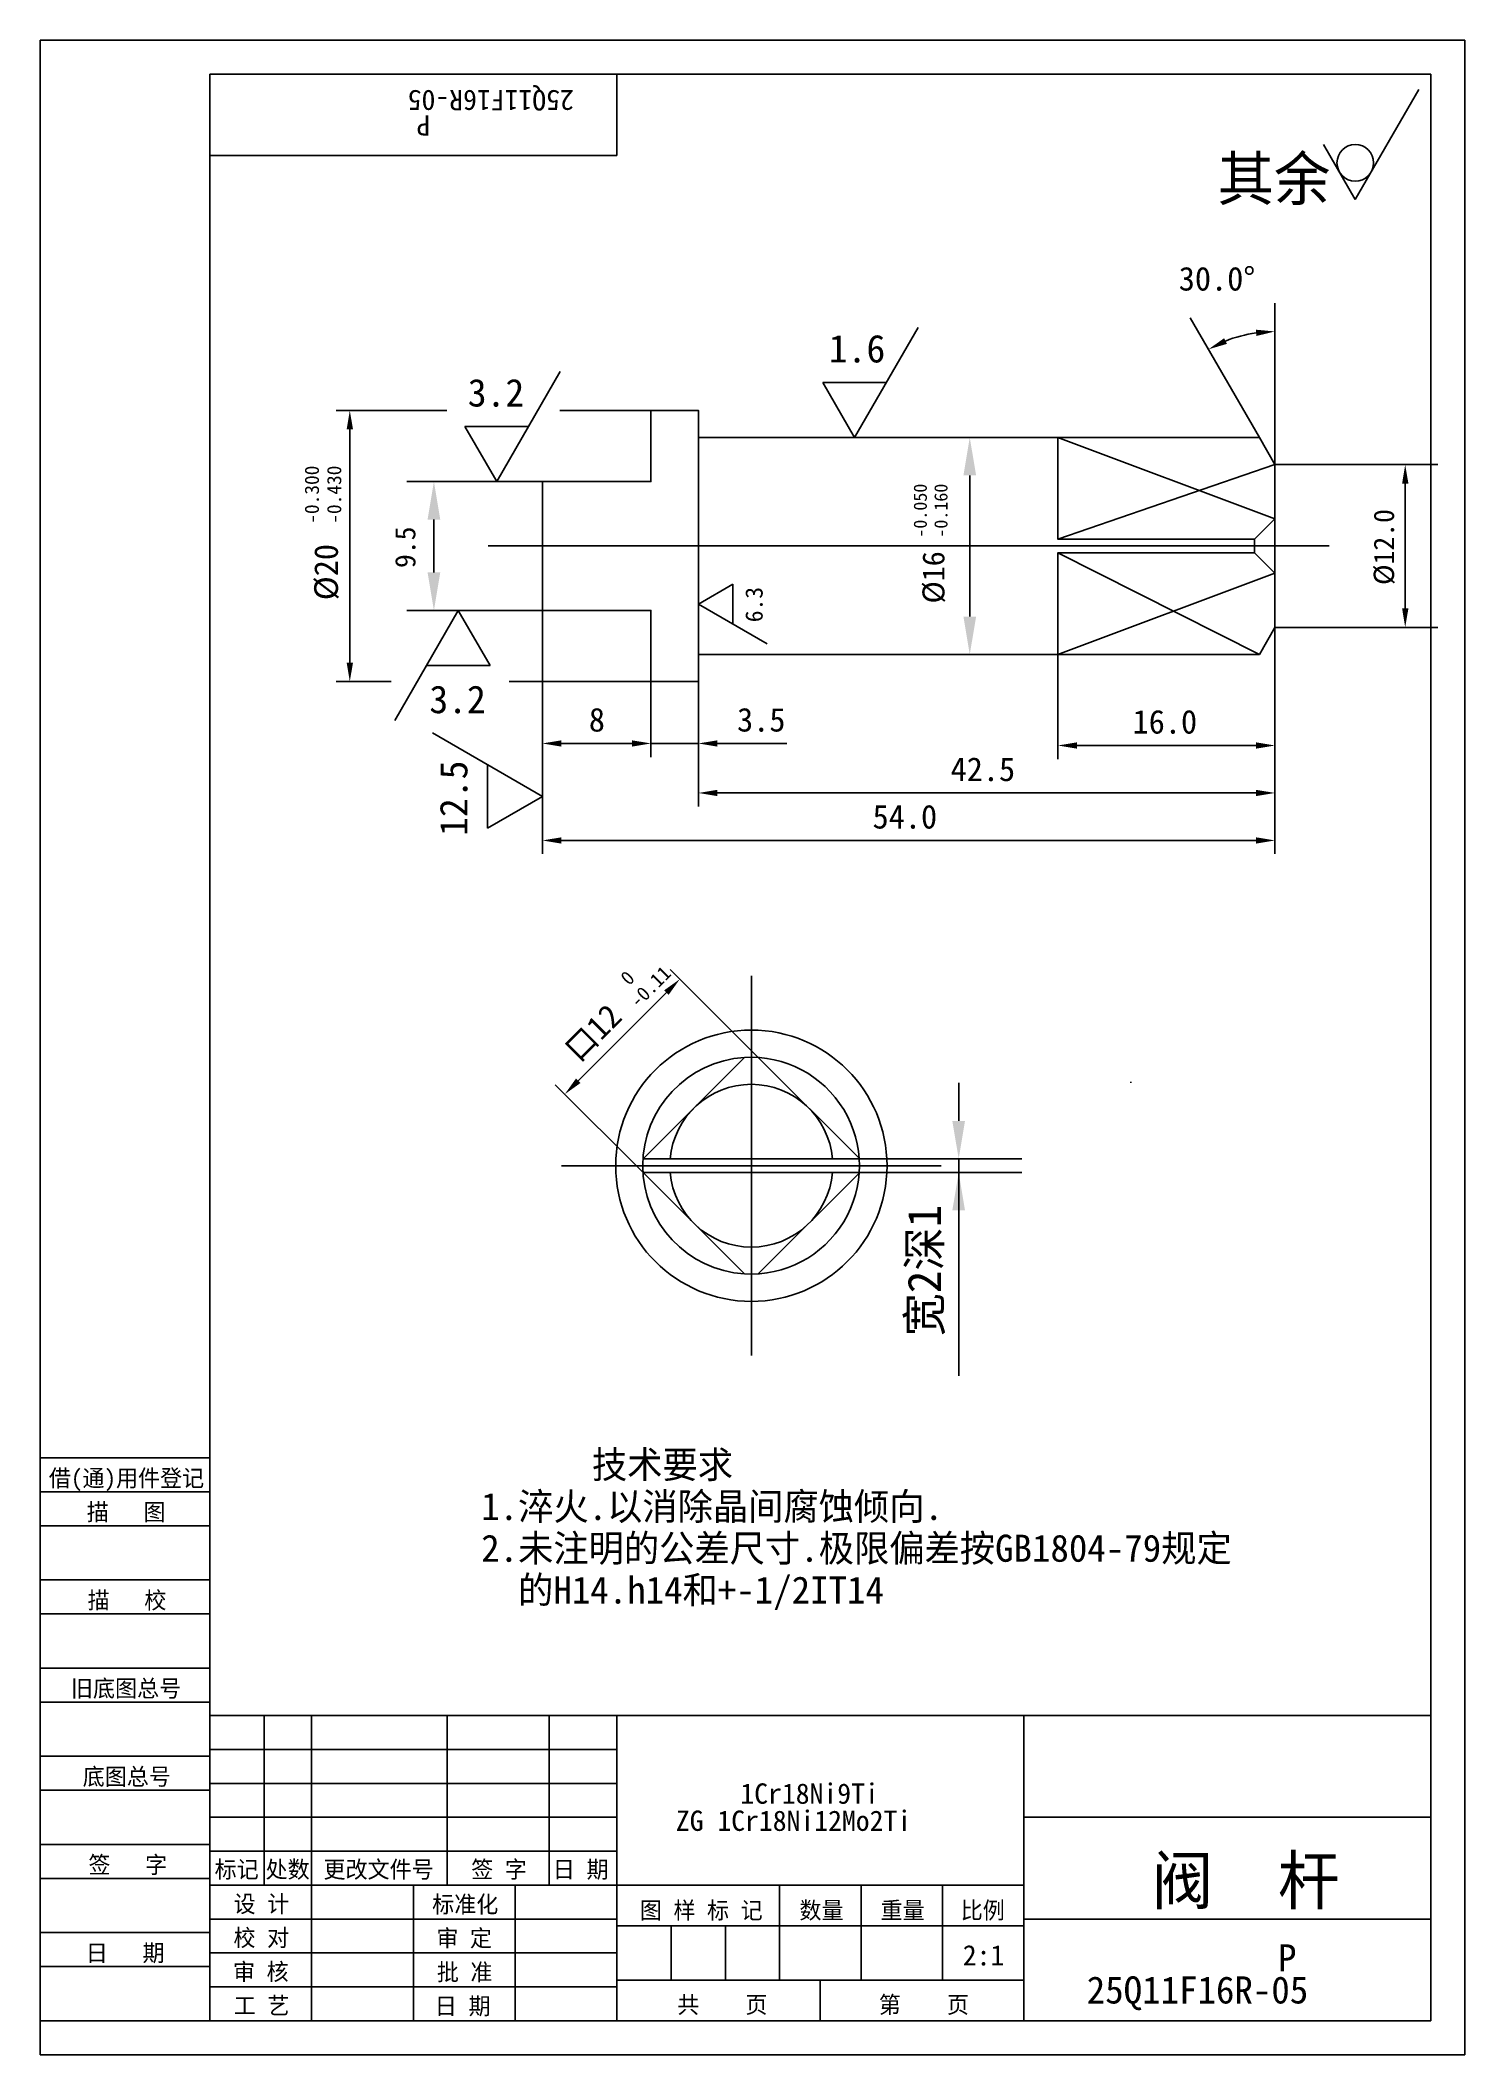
# Model space of a CAD drawing. Header units: metres. Extents: x 0 to 210, y 0 to 297.
import ezdxf

# ---------------------------------------------------------------- set-up
doc = ezdxf.new("R2010")
doc.units = ezdxf.units.M
for name, color, linetype in [('C', 6, 'Continuous'), ('D', 1, 'Continuous'), ('FL', 5, 'Continuous'), ('HA', 5, 'Continuous'), ('T', 7, 'Continuous'), ('TL', 4, 'Continuous')]:
    doc.layers.add(name, color=color, linetype=linetype)

# ---------------------------------------------------------------- blocks, each defined once
blk = doc.blocks.new('TUKUN4')
at = {"layer": 'FL'}
for p, q in [((0, 297), (0, 0)), ((210, 297), (0, 297)), ((210, 0), (210, 297)), ((0, 78), (25, 78)), ((0, 70), (25, 70)), ((0, 65), (25, 65)), ((0, 57), (25, 57)), ((0, 52), (25, 52)), ((33, 25), (33, 50)), ((40, 5), (40, 50)), ((60, 25), (60, 50)), ((75, 25), (75, 50)), ((25, 45), (85, 45)), ((0, 44), (25, 44)), ((0, 39), (25, 39)), ((25, 40), (85, 40)), ((25, 35), (85, 35)), ((0, 31), (25, 31)), ((25, 30), (85, 30)), ((0, 26), (25, 26)), ((70, 5), (70, 25)), ((0, 18), (25, 18)), ((25, 20), (85, 20)), ((25, 15), (85, 15)), ((0, 13), (25, 13)), ((25, 10), (85, 10)), ((0, 0), (210, 0))]:
    blk.add_line(p, q, dxfattribs=at)
at = {"layer": 'TL'}
for p, q in [((25, 5), (25, 292)), ((205, 292), (25, 292)), ((85, 292), (85, 280)), ((205, 5), (205, 292)), ((85, 280), (25, 280)), ((0, 88), (25, 88)), ((0, 83), (25, 83)), ((205, 50), (25, 50)), ((85, 5), (85, 50)), ((145, 5), (145, 50)), ((205, 35), (145, 35)), ((145, 25), (25, 25)), ((55, 5), (55, 25)), ((109, 11), (109, 25)), ((121, 11), (121, 25)), ((133, 11), (133, 25)), ((85, 19), (145, 19)), ((93, 11), (93, 19)), ((101, 11), (101, 19)), ((205, 20), (145, 20)), ((145, 11), (85, 11)), ((115, 5), (115, 11)), ((0, 5), (205, 5))]:
    blk.add_line(p, q, dxfattribs=at)
at = {"layer": 'T'}
for s, p in [('借(通)用件登记', (1.26, 83.76)), ('描   图', (6.86, 78.76)), ('描   校', (6.98, 65.76)), ('旧底图总号', (4.52, 52.76)), ('底图总号', (6.25, 39.76)), ('签   字', (7.1, 26.76)), ('标记', (25.71, 26.07)), ('处数', (33.22, 26.07)), ('更改文件号', (41.75, 26.07)), ('签 字', (63.53, 26.07)), ('日 期', (75.57, 26.07)), ('设 计', (28.5, 20.99)), ('标准化', (57.77, 20.93)), ('图 样 标 记', (88.4, 20.04)), ('数量', (111.92, 20.04)), ('重量', (123.88, 20.04)), ('比例', (135.7, 20.04)), ('校 对', (28.48, 15.99)), ('审 定', (58.39, 15.93)), ('日   期', (6.72, 13.76)), ('审 核', (28.41, 10.99)), ('批 准', (58.46, 10.93)), ('共    页', (93.91, 6.13)), ('第    页', (123.62, 6.13)), ('工 艺', (28.52, 5.99)), ('日 期', (58.18, 5.93))]:
    blk.add_text(s, height=2.5, dxfattribs=at).set_placement(p)

msp = doc.modelspace()

# ---------------------------------------------------------------- linework, layer by layer
at = {"layer": 'C'}
for points in [[(66.03, 222.44), (190.03, 222.44)], [(104.83, 159.07), (104.83, 103.07)], [(76.83, 131.07), (132.83, 131.07)]]:
    msp.add_lwpolyline(points, dxfattribs=at)
at = {"layer": 'D'}
for p, q in [((203.23, 289.74), (193.87, 273.52)), ((193.87, 273.52), (189.18, 281.63)), ((169.54, 256.08), (179.73, 238.44)), ((182.03, 258.23), (182.03, 234.44)), ((129.4, 254.66), (120.03, 238.44)), ((76.66, 248.16), (67.29, 231.94)), ((120.03, 238.44), (115.35, 246.55)), ((115.35, 246.55), (124.72, 246.55)), ((59.95, 242.44), (43.63, 242.44)), ((90.03, 242.44), (76.6, 242.44)), ((45.63, 205.24), (45.63, 239.64)), ((67.29, 231.94), (62.61, 240.05)), ((62.61, 240.05), (71.98, 240.05)), ((162.03, 238.44), (126.03, 238.44)), ((137.03, 238.44), (133.03, 238.44)), ((74.03, 231.94), (54.03, 231.94)), ((137.03, 212.04), (137.03, 232.84)), ((182.03, 234.44), (206.03, 234.44)), ((201.23, 234.44), (199.23, 234.44)), ((201.23, 213.24), (201.23, 231.64)), ((58.03, 218.54), (58.03, 226.34)), ((97.03, 213.87), (102.1, 216.79)), ((107.17, 208.01), (97.03, 213.87)), ((102.1, 216.79), (102.1, 210.94)), ((52.27, 196.71), (61.63, 212.94)), ((74.03, 212.94), (54.03, 212.94)), ((61.63, 212.94), (66.32, 204.83)), ((74.03, 212.94), (74.03, 177.03)), ((182.03, 210.44), (206.03, 210.44)), ((182.03, 210.44), (182.03, 191.03)), ((182.03, 210.44), (182.03, 184.03)), ((182.03, 210.44), (182.03, 177.03)), ((200.49, 210.44), (203.23, 210.44)), ((162.03, 206.44), (126.03, 206.44)), ((137.03, 206.44), (133.03, 206.44)), ((150.03, 206.44), (150.03, 191.03)), ((51.75, 202.44), (43.63, 202.44)), ((66.32, 204.83), (56.95, 204.83)), ((90.03, 202.44), (69.14, 202.44)), ((90.03, 202.44), (90.03, 191.33)), ((90.03, 202.44), (90.03, 191.33)), ((97.03, 202.44), (97.03, 184.03)), ((97.03, 202.44), (97.03, 191.33)), ((74.03, 196.57), (74.03, 191.33)), ((57.81, 194.9), (74.03, 185.53)), ((76.83, 193.33), (87.23, 193.33)), ((87.23, 193.33), (84.43, 193.33)), ((90.03, 193.33), (97.03, 193.33)), ((99.83, 193.33), (102.63, 193.33)), ((102.63, 193.33), (110.06, 193.33)), ((65.92, 180.85), (65.92, 190.22)), ((179.23, 193.03), (152.83, 193.03)), ((74.03, 185.53), (65.92, 180.85)), ((179.23, 186.03), (99.83, 186.03)), ((179.23, 179.03), (76.83, 179.03)), ((105.83, 147.04), (92.88, 160)), ((79.3, 143.59), (92.31, 156.6)), ((88.86, 130.07), (75.91, 143.02)), ((135.4, 137.67), (135.4, 143.27)), ((160.8, 143.27), (160.8, 143.45)), ((120.8, 132.07), (144.73, 132.07)), ((135.4, 130.07), (135.4, 132.07)), ((120.8, 130.07), (144.73, 130.07)), ((135.4, 100.07), (135.4, 130.07)), ((135.4, 124.47), (135.4, 118.87))]:
    msp.add_line(p, q, dxfattribs=at)
msp.add_circle((193.87, 278.93), 2.7, dxfattribs=at)
msp.add_arc((182.03, 234.44), 19.63, 98.18, 111.82, dxfattribs=at)
for points in [[(174.94, 252.24), (174.54, 253.08), (172.22, 251.44)], [(179.21, 254.33), (179.28, 253.4), (182.03, 254.07)], [(45.17, 239.64), (46.1, 239.64), (45.63, 242.44)], [(136.1, 232.84), (137.97, 232.84), (137.03, 238.44)], [(57.1, 226.34), (58.97, 226.34), (58.03, 231.94)], [(200.77, 231.64), (201.7, 231.64), (201.23, 234.44)], [(57.1, 218.54), (58.97, 218.54), (58.03, 212.94)], [(136.1, 212.04), (137.97, 212.04), (137.03, 206.44)], [(200.77, 213.24), (201.7, 213.24), (201.23, 210.44)], [(45.17, 205.24), (46.1, 205.24), (45.63, 202.44)], [(76.83, 193.79), (76.83, 192.86), (74.03, 193.33)], [(87.23, 193.79), (87.23, 192.86), (90.03, 193.33)], [(87.23, 193.79), (87.23, 192.86), (90.03, 193.33)], [(99.83, 193.79), (99.83, 192.86), (97.03, 193.33)], [(152.83, 193.49), (152.83, 192.56), (150.03, 193.03)], [(179.23, 193.49), (179.23, 192.56), (182.03, 193.03)], [(99.83, 186.49), (99.83, 185.56), (97.03, 186.03)], [(179.23, 186.49), (179.23, 185.56), (182.03, 186.03)], [(76.83, 179.49), (76.83, 178.56), (74.03, 179.03)], [(179.23, 179.49), (179.23, 178.56), (182.03, 179.03)], [(91.98, 156.93), (92.64, 156.27), (94.29, 158.58)], [(78.97, 143.92), (79.63, 143.26), (77.32, 141.61)], [(134.46, 137.67), (136.33, 137.67), (135.4, 132.07)], [(134.46, 124.47), (136.33, 124.47), (135.4, 130.07)]]:
    msp.add_solid(points, dxfattribs=at)
at = {"layer": 'HA'}
for p, q in [((182.03, 226.44), (150.03, 238.44)), ((182.03, 234.44), (150.03, 223.44)), ((150.03, 221.44), (179.73, 206.44)), ((182.03, 218.44), (150.03, 206.44))]:
    msp.add_line(p, q, dxfattribs=at)
at = {"layer": 'TL'}
for points in [[(74.03, 231.94), (90.03, 231.94), (90.03, 242.44), (97.03, 242.44), (97.03, 238.44), (150.03, 238.44), (162.03, 238.44), (162.03, 238.44), (165.03, 238.44), (165.03, 238.44), (179.73, 238.44), (182.03, 234.44), (182.03, 226.44), (179.03, 223.44), (179.03, 221.44), (182.03, 218.44), (182.03, 210.44), (179.73, 206.44), (165.03, 206.44), (165.03, 206.44), (162.03, 206.44), (162.03, 206.44), (150.03, 206.44), (97.03, 206.44), (97.03, 202.44), (90.03, 202.44), (90.03, 212.94), (74.03, 212.94), (74.03, 231.94)], [(97.03, 238.44), (97.03, 206.44)], [(150.03, 238.44), (150.03, 223.44), (162.03, 223.44), (162.03, 223.44), (165.03, 223.44), (165.03, 223.44), (179.03, 223.44)], [(182.03, 226.44), (182.03, 218.44)], [(179.03, 221.44), (165.03, 221.44), (165.03, 221.44), (162.03, 221.44), (162.03, 221.44), (150.03, 221.44), (150.03, 206.44)], [(103.83, 147.04), (88.86, 132.08)], [(120.8, 132.08), (105.83, 147.04)], [(88.86, 132.07), (120.8, 132.07)], [(88.86, 130.07), (120.8, 130.07)], [(88.86, 130.07), (103.83, 115.11)], [(105.83, 115.11), (120.8, 130.07)]]:
    msp.add_lwpolyline(points, dxfattribs=at)
for points in [[(104.83, 151.07, 1), (104.83, 111.07, 1)], [(103.83, 147.04, 0.94), (103.83, 115.11, 1.06)]]:
    msp.add_lwpolyline(points, format="xyb", close=True, dxfattribs=at)
for points in [[(116.79, 132.07, 0.92), (92.87, 132.07, 0.92)], [(92.87, 130.07, 0.92), (116.79, 130.07, 0.92)]]:
    msp.add_lwpolyline(points, format="xyb", dxfattribs=at)

# ---------------------------------------------------------------- block references
at = {"layer": 'D'}
msp.add_blockref('TUKUN4', (0, 0), dxfattribs=at)

# ---------------------------------------------------------------- texts
for s, height, rotation, p in [('25Q11F16R-05', 3, 180, (78.66, 289.65)), ('P', 3, 180, (57.51, 285.94)), ('-0.300', 2.1, 90, (41.08, 225.72)), ('-0.430', 2.1, 90, (44.37, 225.72)), ('-0.050', 1.95, 90, (130.7, 223.67)), ('-0.160', 1.95, 90, (133.75, 223.67)), ('%%C12.0', 3, 90, (199.58, 216.69)), ('9.5', 3, 90, (55.3, 219.19)), ('%%C20', 3.5, 90, (43.88, 214.44)), ('%%C16', 3.25, 90, (133.3, 213.96)), ('6.3', 2.55, 90, (106.5, 211.2)), ('12.5', 4.08, 90, (62.97, 179.7)), (' 0', 2.1, 45, (85.79, 156.51)), ('-0.11', 2.1, 45, (88.12, 154.19)), ('口12', 3.5, 45, (79.42, 146.18)), ('宽2深1', 4.9, 90, (132.77, 105.9))]:
    msp.add_text(s, height=height, rotation=rotation, dxfattribs=at).set_placement(p)
for s, height, p in [('其余', 6.4, (173.55, 273.39)), ('30.0%%d', 3.5, (167.84, 260.1)), ('1.6', 4.08, (116.25, 249.5)), ('3.2', 4.08, (63.02, 243)), ('3.2', 4.08, (57.36, 197.79)), ('8', 3.5, (80.87, 195.08)), ('3.5', 3.5, (102.72, 195.08)), ('16.0', 3.5, (161.03, 194.78)), ('42.5', 3.5, (134.2, 187.78)), ('54.0', 3.5, (122.7, 180.78)), ('      技术要求', 4, (65, 85)), ('1.淬火.以消除晶间腐蚀倾向.', 4, (65, 78.84)), ('2.未注明的公差尺寸.极限偏差按GB1804-79规定', 4, (65, 72.68)), ('  的H14.h14和+-1/2IT14', 4, (65, 66.52)), ('1Cr18Ni9Ti', 3, (103.21, 37)), ('ZG 1Cr18Ni12Mo2Ti', 3, (93.7, 33)), ('阀  杆', 7, (163.83, 22.2)), ('2:1', 3, (136, 13.16)), ('P', 4, (182.48, 12.28)), ('25Q11F16R-05', 4, (154.28, 7.55))]:
    msp.add_text(s, height=height, dxfattribs=at).set_placement(p)

doc.saveas('drawing.dxf')
